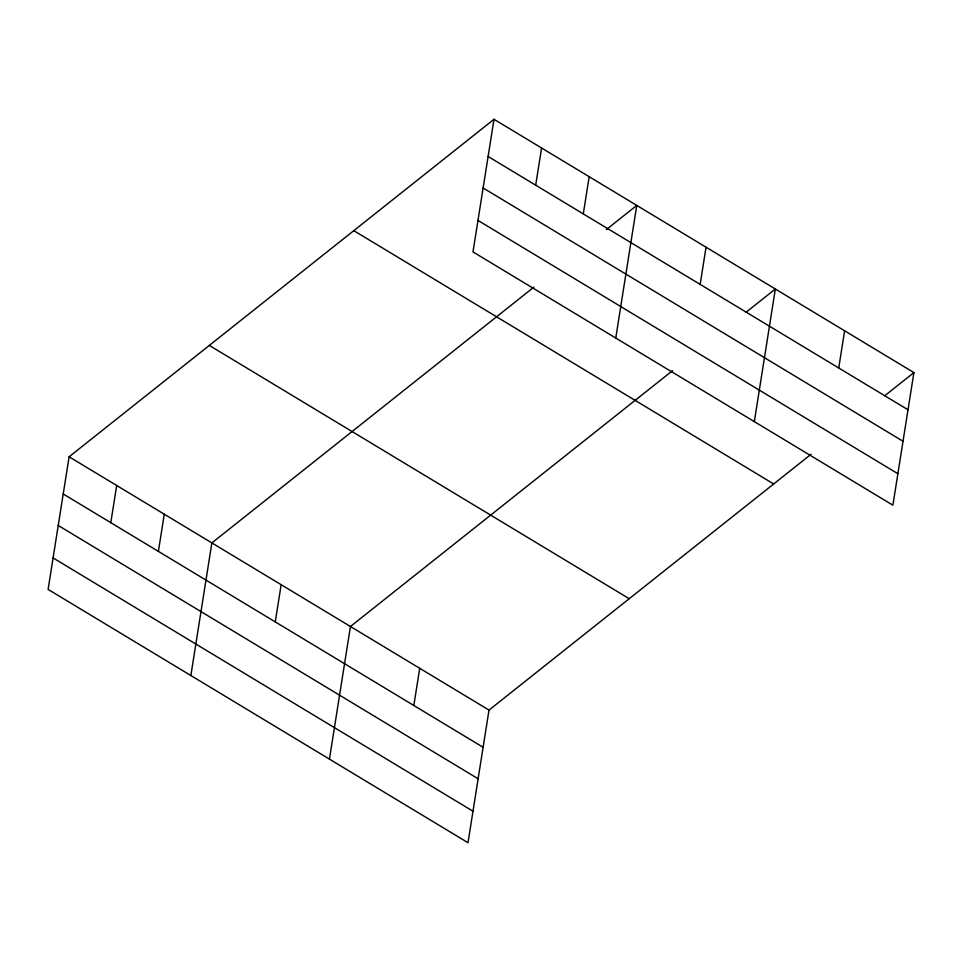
<?xml version="1.0" encoding="UTF-8"?>
<svg xmlns="http://www.w3.org/2000/svg" width="962" height="962" viewBox="0 0 962 962"><rect width="100%" height="100%" fill="white"/><g stroke="black" fill="none" stroke-linecap="round" stroke-linejoin="round"><path stroke-width="1.44" d="M493.999 119.288L472.991 251.912L892.892 505.206L913.9 372.595L493.999 119.288L69.108 456.794L48.1 589.405L468.001 842.712L489.009 710.088L811.074 454.268M110.798 522.691L116.691 485.497M158.393 551.394L164.286 514.213M190.861 675.528L211.868 542.917L533.946 287.085M275.264 621.897L281.157 584.704M329.437 759.126L350.445 626.502L672.51 370.671M413.828 705.483L419.721 668.301M535.702 185.185L541.582 147.992M583.285 213.889L589.177 176.707M615.764 338.035L636.76 205.411L606.385 229.545M700.156 284.391L706.048 247.21M754.328 421.621L775.336 288.997L746.115 312.205M838.732 367.977L844.612 330.796M884.691 395.791L913.9 372.595M488.107 156.481L908.008 409.776M483.116 187.963L903.017 441.269M477.982 220.418L897.883 473.713M353.788 230.664L773.688 483.97M209.319 345.418L629.22 598.713M69.108 456.794L489.009 710.088M63.215 493.975L483.116 747.282M58.225 525.468L478.126 778.775M53.09 557.924L472.991 811.219"/></g></svg>
